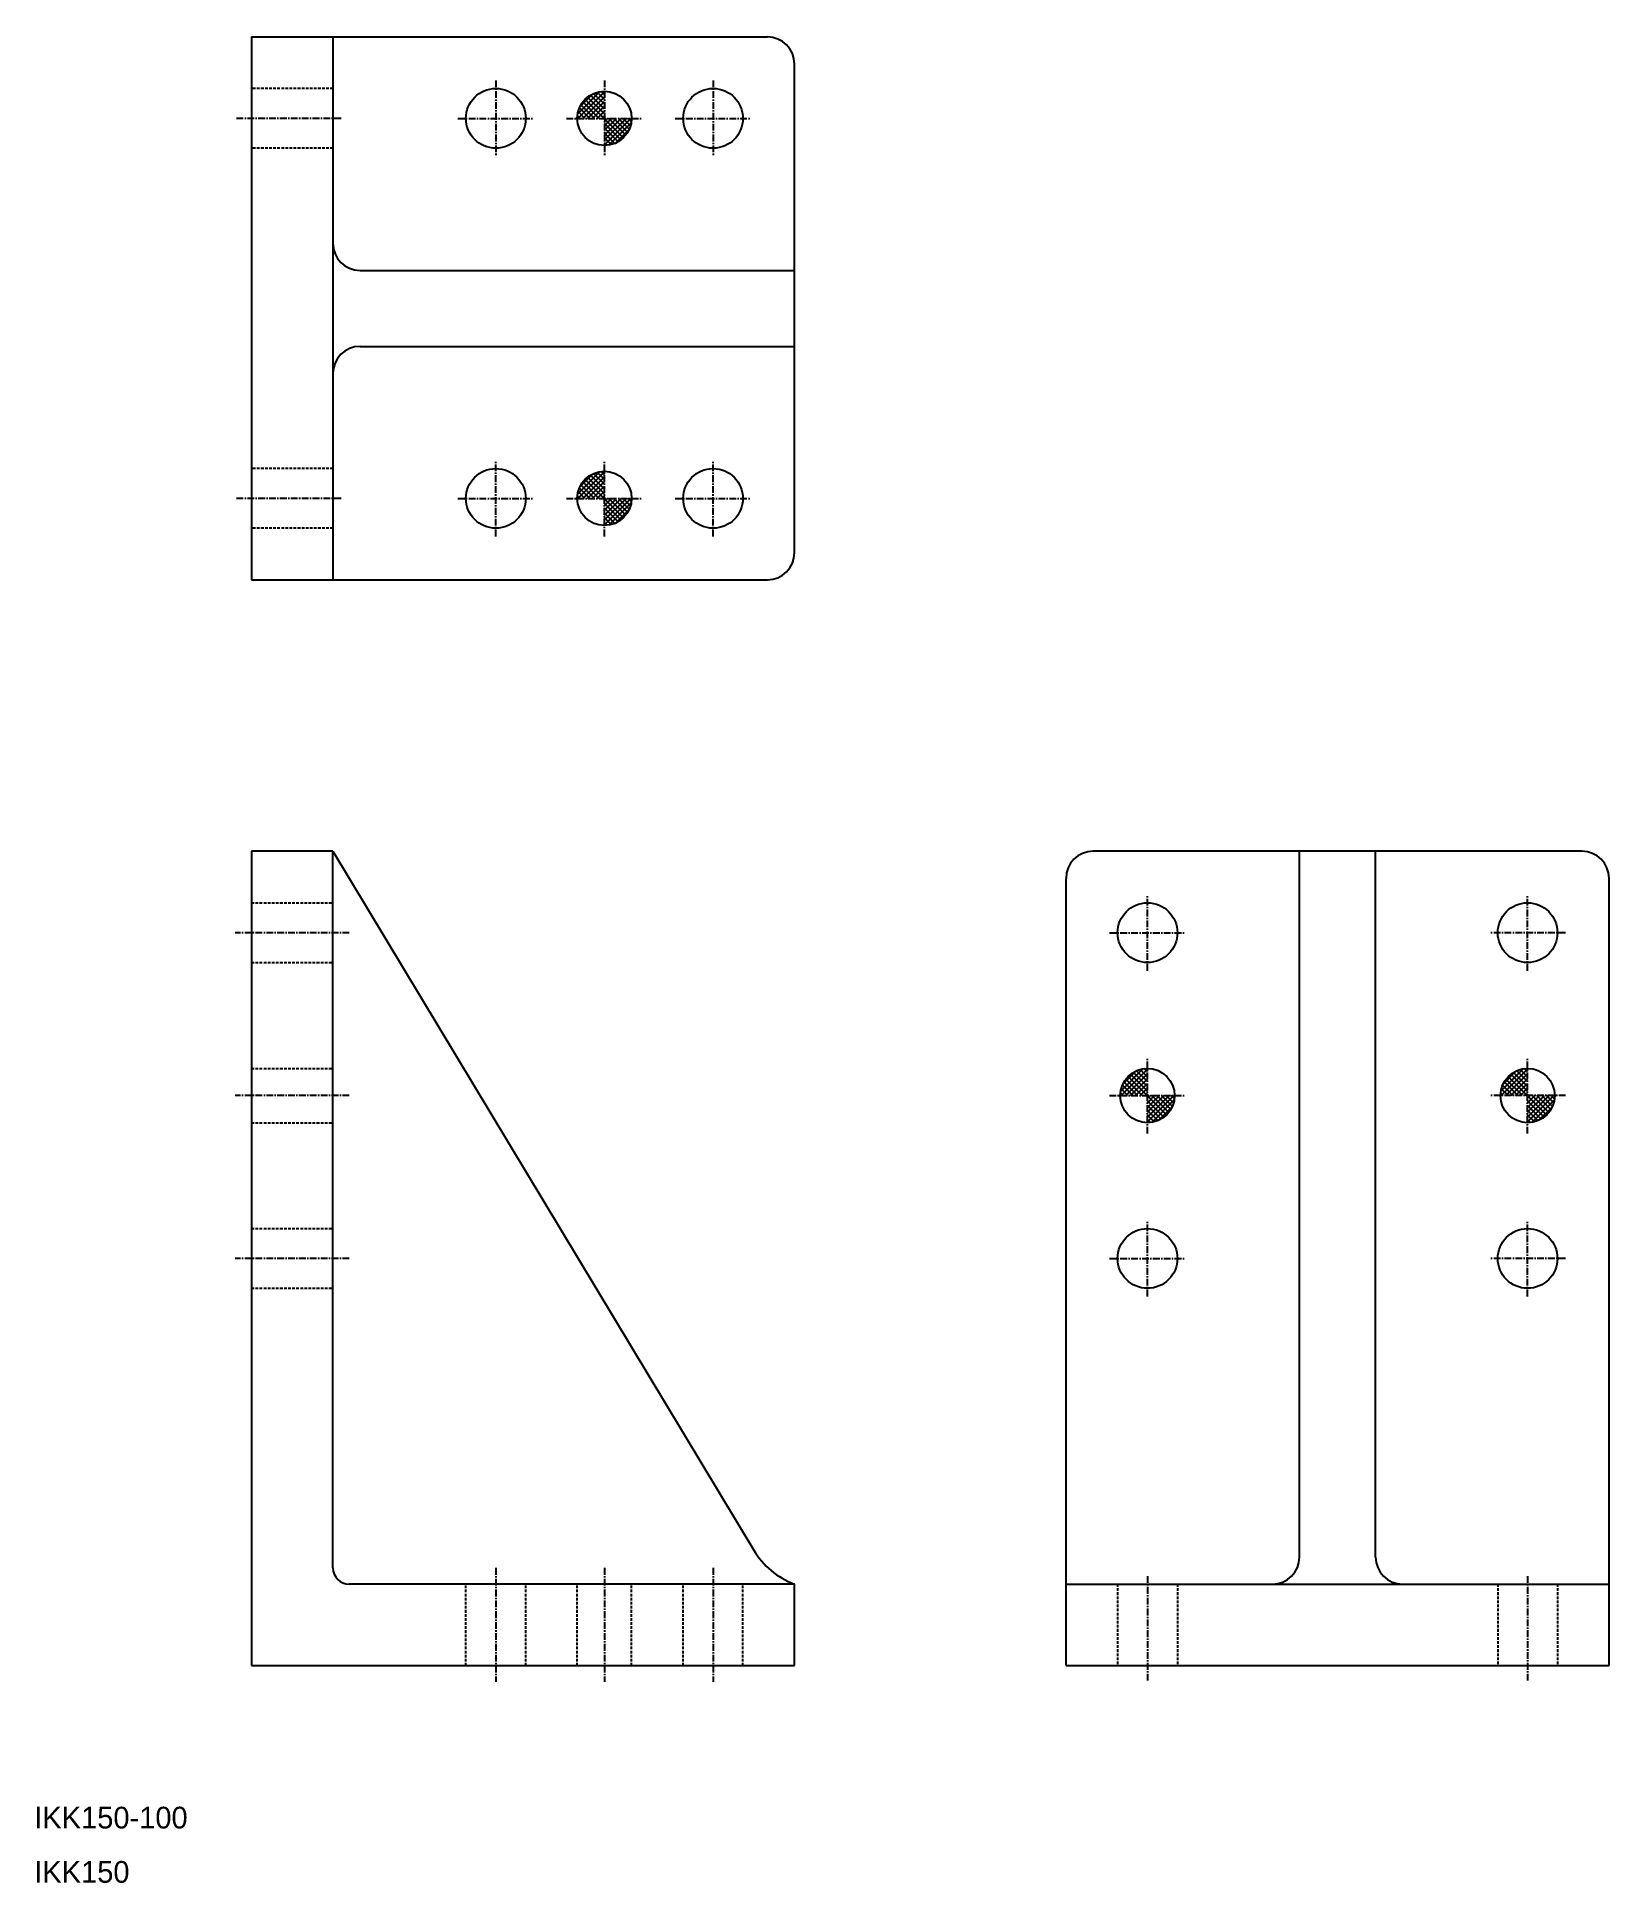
# Model space of a CAD drawing. Extents: x 10 to 300, y 10 to 350.
import ezdxf

# ---------------------------------------------------------------- set-up
doc = ezdxf.new("R2010")
doc.units = 0
doc.linetypes.add('CENTER', pattern=[2, 1.25, -0.25, 0.25, -0.25])
doc.linetypes.add('DASHED', pattern=[0.75, 0.5, -0.25])
doc.layers.get('0').update_dxf_attribs({"linetype": 'CONTINUOUS'})
doc.layers.add('CENTER', color=1, linetype='CENTER')

# ---------------------------------------------------------------- blocks, each defined once
blk = doc.blocks.new('*X3')
at = {"color": 0, "linetype": 'CONTINUOUS'}
for p, q in [((-4.93, 0.83), (-0.83, 4.93)), ((-4.87, 0), (0, 4.87)), ((-4.53, 2.11), (-2.11, 4.53)), ((-3.99, 0), (0, 3.99)), ((-0.07, 0), (-3.57, 3.5)), ((0, 0.82), (-3.1, 3.92)), ((0, 1.7), (-2.58, 4.28)), ((0, 2.59), (-2, 4.58)), ((0, 3.47), (-1.35, 4.82)), ((0, 4.35), (-0.61, 4.96)), ((-4.48, 0), (-4.98, 0.49)), ((-3.6, 0), (-4.84, 1.24)), ((-2.72, 0), (-4.62, 1.91)), ((-1.83, 0), (-4.33, 2.5)), ((-0.95, 0), (-3.98, 3.03)), ((-3.11, 0), (0, 3.11)), ((-2.22, 0), (0, 2.22)), ((-1.34, 0), (0, 1.34)), ((-0.45, 0), (0, 0.45)), ((0, -4.85), (4.85, 0)), ((0, -3.97), (3.97, 0)), ((0, -3.08), (3.08, 0)), ((0, -2.2), (2.2, 0)), ((0, -1.31), (1.31, 0)), ((0, -0.43), (0.43, 0)), ((3.92, -3.1), (0.82, 0)), ((4.28, -2.58), (1.7, 0)), ((4.58, -2), (2.59, 0)), ((4.82, -1.35), (3.47, 0)), ((4.96, -0.61), (4.35, 0)), ((3.5, -3.57), (0, -0.07)), ((3.03, -3.98), (0, -0.95)), ((2.5, -4.33), (0, -1.83)), ((1.91, -4.62), (0, -2.72)), ((0.8, -4.94), (4.94, -0.8)), ((2.06, -4.56), (4.56, -2.06)), ((1.24, -4.84), (0, -3.6)), ((0.49, -4.98), (0, -4.48))]:
    blk.add_line(p, q, dxfattribs=at)
blk = doc.blocks.new('KNOCK')
at = {"color": 7, "linetype": 'CONTINUOUS'}
blk.add_blockref('*X3', (0, 0), dxfattribs=at)

msp = doc.modelspace()

# ---------------------------------------------------------------- linework, layer by layer
at = {"color": 7, "linetype": 'CONTINUOUS'}
for p, q in [((50, 350), (145, 350)), ((50, 350), (50, 250)), ((65, 350), (65, 250)), ((150, 255), (150, 345)), ((70, 307), (150, 307)), ((70, 293), (150, 293)), ((50, 250), (145, 250)), ((50, 200), (50, 50)), ((65, 200), (50, 200)), ((65, 200), (142.5, 71.28)), ((65, 68), (65, 200)), ((295, 200), (205, 200)), ((243, 70), (243, 200)), ((257, 70), (257, 200)), ((200, 50), (200, 195)), ((300, 50), (300, 195)), ((150, 65), (68, 65)), ((150, 50), (150, 65)), ((200, 65), (300, 65)), ((50, 50), (150, 50)), ((200, 50), (300, 50))]:
    msp.add_line(p, q, dxfattribs=at)
at = {"color": 3, "linetype": 'DASHED'}
for p, q in [((65, 340.5), (50, 340.5)), ((65, 329.5), (50, 329.5)), ((65, 270.5), (50, 270.5)), ((65, 259.5), (50, 259.5)), ((50, 190.5), (65, 190.5)), ((50, 179.5), (65, 179.5)), ((50, 160), (65, 160)), ((50, 150), (65, 150)), ((50, 130.5), (65, 130.5)), ((50, 119.5), (65, 119.5)), ((89.5, 50), (89.5, 65)), ((100.5, 50), (100.5, 65)), ((110, 50), (110, 65)), ((120, 50), (120, 65)), ((129.5, 50), (129.5, 65)), ((140.5, 50), (140.5, 65)), ((209.5, 65), (209.5, 50)), ((220.5, 65), (220.5, 50)), ((279.5, 65), (279.5, 50)), ((290.5, 65), (290.5, 50))]:
    msp.add_line(p, q, dxfattribs=at)
at = {"color": 7, "linetype": 'CONTINUOUS'}
for centre, radius in [((95, 335), 5.5), ((135, 335), 5.5), ((115, 335), 5), ((95, 265), 5.5), ((115, 265), 5), ((135, 265), 5.5), ((215, 185), 5.5), ((285, 185), 5.5), ((215, 155), 5), ((285, 155), 5), ((215, 125), 5.5), ((285, 125), 5.5)]:
    msp.add_circle(centre, radius, dxfattribs=at)
for centre, radius, start, end in [((145, 345), 5, 0, 90), ((70, 312), 5, 180, 270), ((70, 288), 5, 90, 180), ((145, 255), 5, 270, 0), ((205, 195), 5, 90, 180), ((295, 195), 5, 0, 90), ((155.35, 79.01), 15, 211.0507, 249.1016), ((238, 70), 5, 270, 0), ((262, 70), 5, 180, 270), ((68, 68), 3, 180, 270)]:
    msp.add_arc(centre, radius, start, end, dxfattribs=at)
at = {"layer": 'CENTER', "color": 1, "linetype": 'CENTER'}
for p, q in [((95, 342), (95, 328)), ((115, 342), (115, 328)), ((135, 342), (135, 328)), ((66.5, 335), (47, 335)), ((88, 335), (102, 335)), ((108, 335), (122, 335)), ((128, 335), (142, 335)), ((95, 258), (95, 272)), ((115, 258), (115, 272)), ((135, 258), (135, 272)), ((66.5, 265), (47, 265)), ((88, 265), (102, 265)), ((108, 265), (122, 265)), ((128, 265), (142, 265)), ((215, 178), (215, 192)), ((285, 178), (285, 192)), ((68, 185), (47, 185)), ((208, 185), (222, 185)), ((292, 185), (278, 185)), ((215, 148), (215, 162)), ((285, 148), (285, 162)), ((68, 155), (47, 155)), ((208, 155), (222, 155)), ((292, 155), (278, 155)), ((215, 118), (215, 132)), ((285, 118), (285, 132)), ((68, 125), (47, 125)), ((208, 125), (222, 125)), ((292, 125), (278, 125)), ((95, 68), (95, 47)), ((115, 68), (115, 47)), ((135, 68), (135, 47)), ((215, 66.5), (215, 47)), ((285, 66.5), (285, 47))]:
    msp.add_line(p, q, dxfattribs=at)

# ---------------------------------------------------------------- block references
at = {"color": 7, "linetype": 'CONTINUOUS'}
for p in [(115, 335), (115, 265), (215, 155), (285, 155)]:
    msp.add_blockref('KNOCK', p, dxfattribs=at)

# ---------------------------------------------------------------- texts
for s, p in [('IKK150-100', (10, 20)), ('IKK150', (10, 10))]:
    msp.add_text(s, height=4, dxfattribs=at).set_placement(p)

doc.saveas('drawing.dxf')
